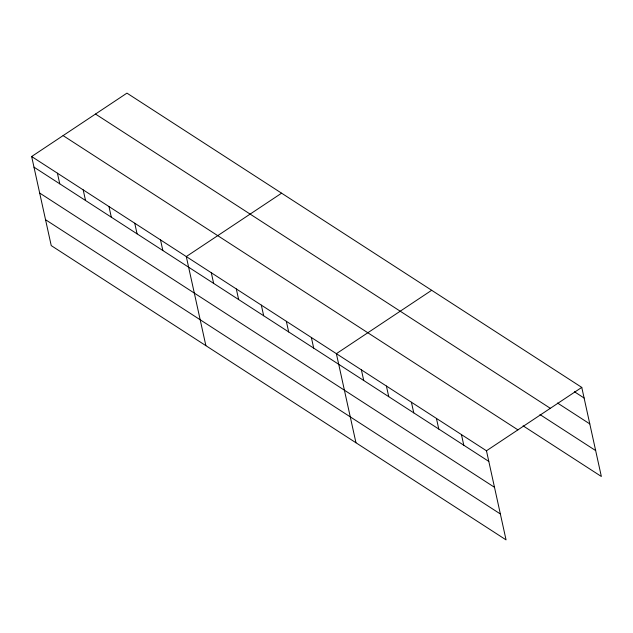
<?xml version="1.0" encoding="UTF-8"?>
<svg xmlns="http://www.w3.org/2000/svg" width="633" height="633" viewBox="0 0 633 633"><rect width="100%" height="100%" fill="white"/><g stroke="black" fill="none" stroke-linecap="round" stroke-linejoin="round"><path stroke-width="0.95" d="M31.65 156.525L486.468 450.783L506.052 539.87L51.233 245.604L31.65 156.525L126.948 93.13L581.767 387.396L601.35 476.475L523.08 425.835M281.582 193.184L186.284 256.571L205.875 345.658M431.674 290.286L336.376 353.681L355.96 442.76M486.468 450.783L581.767 387.396M574.416 391.748L584.101 398.015M557.515 403.023L589.79 423.904M95.496 114.051L550.314 408.309M539.981 414.56L595.661 450.585M63.102 135.604L517.913 429.862M33.984 167.152L488.803 461.41M39.681 193.041L494.492 487.299M45.544 219.714L500.363 513.972M461.449 434.602L463.783 445.221M436.438 418.413L438.772 429.039M411.418 402.232L413.76 412.858M386.407 386.051L388.741 396.669M361.388 369.862L363.73 380.488M311.365 337.492L313.699 348.118M286.345 321.311L288.68 331.937M261.334 305.13L263.668 315.748M236.315 288.941L238.649 299.567M211.303 272.76L213.637 283.378M160.513 239.899L162.847 250.526M134.742 223.227L137.076 233.846M108.971 206.548L111.305 217.174M83.192 189.876L85.534 200.495M57.421 173.197L59.755 183.823"/></g></svg>
